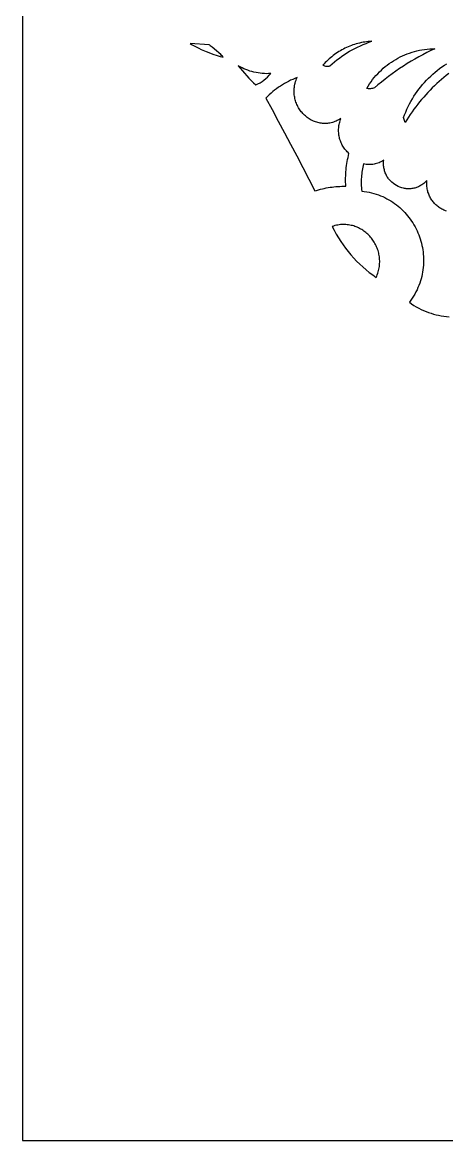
# Model space of a CAD drawing. Extents: x -570 to 570, y -425 to 425.
# Drawn here: x -390 to -296.4, y -245 to 1.6 of the extents above; entities that cross this region are included whole.
import ezdxf

# ---------------------------------------------------------------- set-up
doc = ezdxf.new("R2010")
doc.units = 0
doc.layers.add('LAYER_1', color=18, linetype='CONTINUOUS')
doc.layers.add('LAYER_2', color=4, linetype='CONTINUOUS')

msp = doc.modelspace()

# ---------------------------------------------------------------- linework, layer by layer
at = {"layer": 'LAYER_1'}
for points in [[(-352.99, -3.06), (-352.72, -3.23), (-352.39, -3.42), (-351.99, -3.63), (-351.54, -3.85), (-351.05, -4.09), (-350.53, -4.32), (-349.43, -4.8), (-348.87, -5.02), (-348.32, -5.24), (-347.78, -5.44), (-347.27, -5.62), (-346.8, -5.78), (-346.37, -5.9), (-346, -6), (-345.69, -6.06), (-345.77, -5.94), (-345.89, -5.8), (-346.05, -5.64), (-346.24, -5.46), (-346.69, -5.07), (-347.2, -4.65), (-348.17, -3.86), (-348.54, -3.54), (-348.68, -3.41), (-348.77, -3.3)], [(-312.93, -2.54), (-313.32, -2.57), (-313.71, -2.6), (-314.09, -2.65), (-314.47, -2.7), (-314.85, -2.76), (-315.23, -2.84), (-315.6, -2.92), (-315.97, -3.01), (-316.34, -3.11), (-316.71, -3.22), (-317.07, -3.34), (-317.43, -3.47), (-317.79, -3.61), (-318.14, -3.75), (-318.49, -3.91), (-318.84, -4.07), (-319.18, -4.25), (-319.51, -4.43), (-319.85, -4.62), (-320.18, -4.81), (-320.5, -5.02), (-320.82, -5.23), (-321.13, -5.46), (-321.44, -5.69), (-321.75, -5.93), (-322.04, -6.17), (-322.34, -6.43), (-322.62, -6.69), (-322.91, -6.96), (-323.18, -7.24), (-323.45, -7.52), (-323.71, -7.82), (-323.53, -7.89), (-323.34, -7.95), (-323.15, -8), (-322.95, -8.02), (-322.76, -8.03), (-322.56, -8.02), (-322.36, -7.99), (-322.17, -7.94), (-321.66, -7.49), (-321.14, -7.06), (-320.61, -6.64), (-320.07, -6.23), (-319.53, -5.84), (-318.97, -5.46), (-318.4, -5.1), (-317.82, -4.75), (-317.24, -4.42), (-316.65, -4.11), (-316.05, -3.81), (-315.44, -3.52), (-314.82, -3.25), (-314.2, -3), (-313.57, -2.76)], [(-299, -4.18), (-299.9, -4.6), (-300.79, -5.04), (-301.67, -5.49), (-302.55, -5.97), (-303.41, -6.45), (-304.27, -6.95), (-305.12, -7.47), (-305.96, -8.01), (-306.79, -8.55), (-307.61, -9.12), (-308.42, -9.7), (-309.22, -10.29), (-310.01, -10.9), (-310.79, -11.52), (-311.56, -12.16), (-312.32, -12.81), (-312.53, -12.88), (-312.74, -12.94), (-312.96, -12.98), (-313.18, -13.01), (-313.4, -13.01), (-313.62, -13), (-313.83, -12.97), (-314.05, -12.93), (-313.75, -12.43), (-313.43, -11.94), (-313.09, -11.46), (-312.74, -11), (-312.38, -10.55), (-312.01, -10.11), (-311.62, -9.69), (-311.22, -9.28), (-310.81, -8.88), (-310.39, -8.5), (-309.96, -8.13), (-309.51, -7.78), (-309.06, -7.45), (-308.6, -7.12), (-308.12, -6.82), (-307.64, -6.53), (-307.15, -6.25), (-306.65, -5.99), (-306.14, -5.75), (-305.63, -5.52), (-305.11, -5.31), (-304.58, -5.12), (-304.04, -4.95), (-303.5, -4.79), (-302.96, -4.65), (-302.4, -4.53), (-301.85, -4.42), (-301.28, -4.33), (-300.72, -4.27), (-300.15, -4.22), (-299.58, -4.19)], [(-342.38, -7.92), (-341.94, -8.49), (-341.47, -9.05), (-341, -9.6), (-340.52, -10.13), (-340.03, -10.66), (-339.53, -11.17), (-339.01, -11.67), (-338.49, -12.16), (-338.03, -11.94), (-337.58, -11.69), (-337.14, -11.41), (-336.72, -11.1), (-336.32, -10.77), (-335.93, -10.42), (-335.57, -10.04), (-335.22, -9.64), (-335.68, -9.67), (-336.15, -9.68), (-336.62, -9.67), (-337.08, -9.64), (-337.54, -9.59), (-338, -9.53), (-338.46, -9.45), (-338.92, -9.35), (-339.37, -9.23), (-339.81, -9.09), (-340.26, -8.94), (-340.69, -8.77), (-341.12, -8.58), (-341.55, -8.38), (-341.97, -8.16)], [(-329.38, -10.54), (-329.87, -10.73), (-330.35, -10.93), (-330.82, -11.14), (-331.28, -11.37), (-331.74, -11.61), (-332.19, -11.86), (-332.64, -12.13), (-333.08, -12.4), (-333.51, -12.69), (-333.93, -13), (-334.35, -13.31), (-334.75, -13.64), (-335.15, -13.97), (-335.54, -14.32), (-335.92, -14.68), (-336.3, -15.06), (-334.91, -17.6), (-333.54, -20.15), (-332.18, -22.7), (-330.82, -25.26), (-329.48, -27.82), (-328.14, -30.39), (-326.82, -32.97), (-325.51, -35.55), (-325.09, -35.42), (-324.67, -35.29), (-324.25, -35.18), (-323.83, -35.07), (-323.41, -34.98), (-322.98, -34.89), (-322.55, -34.81), (-322.12, -34.74), (-321.69, -34.68), (-321.26, -34.63), (-320.83, -34.59), (-320.4, -34.55), (-319.97, -34.53), (-319.53, -34.52), (-319.1, -34.51), (-318.66, -34.51), (-318.68, -34.06), (-318.7, -33.6), (-318.7, -33.14), (-318.7, -32.68), (-318.68, -32.23), (-318.66, -31.77), (-318.63, -31.31), (-318.59, -30.86), (-318.54, -30.41), (-318.48, -29.95), (-318.42, -29.5), (-318.34, -29.05), (-318.26, -28.6), (-318.17, -28.15), (-318.07, -27.71), (-317.96, -27.26), (-318.16, -27.09), (-318.35, -26.9), (-318.53, -26.71), (-318.7, -26.51), (-318.87, -26.31), (-319.02, -26.1), (-319.17, -25.88), (-319.31, -25.66), (-319.44, -25.43), (-319.56, -25.2), (-319.67, -24.96), (-319.77, -24.72), (-319.86, -24.48), (-319.94, -24.23), (-320.02, -23.98), (-320.08, -23.73), (-320.13, -23.47), (-320.18, -23.22), (-320.21, -22.96), (-320.23, -22.7), (-320.25, -22.43), (-320.25, -22.17), (-320.25, -21.91), (-320.23, -21.65), (-320.2, -21.38), (-320.17, -21.12), (-320.12, -20.86), (-320.06, -20.6), (-319.99, -20.34), (-319.91, -20.08), (-319.82, -19.82), (-319.72, -19.57), (-319.99, -19.74), (-320.26, -19.89), (-320.53, -20.02), (-320.8, -20.15), (-321.07, -20.26), (-321.35, -20.35), (-321.62, -20.44), (-321.89, -20.5), (-322.16, -20.56), (-322.44, -20.61), (-322.71, -20.64), (-322.98, -20.66), (-323.24, -20.66), (-323.51, -20.66), (-323.78, -20.64), (-324.04, -20.62), (-324.3, -20.58), (-324.56, -20.53), (-324.81, -20.47), (-325.06, -20.4), (-325.31, -20.32), (-325.56, -20.23), (-325.8, -20.13), (-326.04, -20.02), (-326.27, -19.9), (-326.5, -19.77), (-326.72, -19.64), (-326.94, -19.49), (-327.15, -19.34), (-327.36, -19.18), (-327.56, -19.01), (-327.76, -18.83), (-327.95, -18.65), (-328.13, -18.46), (-328.31, -18.26), (-328.48, -18.06), (-328.64, -17.84), (-328.8, -17.63), (-328.94, -17.4), (-329.08, -17.18), (-329.21, -16.94), (-329.33, -16.7), (-329.45, -16.46), (-329.55, -16.21), (-329.65, -15.95), (-329.73, -15.69), (-329.81, -15.43), (-329.88, -15.16), (-329.93, -14.89), (-329.98, -14.62), (-330.01, -14.34), (-330.04, -14.06), (-330.05, -13.78), (-330.05, -13.49), (-330.04, -13.2), (-330.02, -12.91), (-329.99, -12.62), (-329.94, -12.33), (-329.88, -12.03), (-329.81, -11.74), (-329.72, -11.44), (-329.62, -11.14), (-329.51, -10.84)], [(-321.66, -43.38), (-321.23, -44.22), (-320.77, -45.05), (-320.29, -45.86), (-319.78, -46.66), (-319.25, -47.43), (-318.7, -48.19), (-318.12, -48.93), (-317.52, -49.65), (-316.9, -50.35), (-316.26, -51.02), (-315.59, -51.68), (-314.91, -52.31), (-314.2, -52.93), (-313.47, -53.51), (-312.73, -54.08), (-311.96, -54.62), (-311.83, -54.31), (-311.71, -54.01), (-311.6, -53.7), (-311.51, -53.4), (-311.43, -53.09), (-311.36, -52.79), (-311.3, -52.48), (-311.25, -52.18), (-311.22, -51.88), (-311.19, -51.58), (-311.18, -51.28), (-311.18, -50.98), (-311.19, -50.68), (-311.21, -50.39), (-311.25, -50.1), (-311.29, -49.81), (-311.34, -49.52), (-311.4, -49.24), (-311.47, -48.96), (-311.55, -48.68), (-311.64, -48.41), (-311.74, -48.14), (-311.85, -47.88), (-311.97, -47.62), (-312.1, -47.36), (-312.23, -47.11), (-312.37, -46.86), (-312.52, -46.62), (-312.68, -46.39), (-312.85, -46.16), (-313.02, -45.94), (-313.2, -45.72), (-313.39, -45.51), (-313.59, -45.31), (-313.79, -45.11), (-314, -44.92), (-314.21, -44.74), (-314.43, -44.56), (-314.66, -44.39), (-314.89, -44.23), (-315.12, -44.08), (-315.37, -43.94), (-315.61, -43.81), (-315.87, -43.68), (-316.12, -43.56), (-316.39, -43.46), (-316.65, -43.36), (-316.92, -43.27), (-317.2, -43.19), (-317.48, -43.13), (-317.76, -43.07), (-318.04, -43.02), (-318.33, -42.99), (-318.62, -42.96), (-318.92, -42.95), (-319.21, -42.95), (-319.51, -42.96), (-319.81, -42.98), (-320.12, -43.02), (-320.42, -43.06), (-320.73, -43.12), (-321.04, -43.2), (-321.35, -43.28)]]:
    msp.add_lwpolyline(points, close=True, dxfattribs=at)
for points in [[(-295.94, -9.67), (-296.49, -10.09), (-297.02, -10.52), (-297.55, -10.96), (-298.07, -11.41), (-298.58, -11.87), (-299.08, -12.34), (-299.58, -12.82), (-300.06, -13.31), (-300.54, -13.81), (-301.01, -14.32), (-301.47, -14.83), (-301.93, -15.36), (-302.37, -15.89), (-302.8, -16.43), (-303.23, -16.98), (-303.64, -17.53), (-304.05, -18.1), (-304.45, -18.67), (-304.83, -19.25), (-305.21, -19.84), (-305.58, -20.44), (-305.94, -19.37), (-305.7, -18.75), (-305.45, -18.14), (-305.19, -17.54), (-304.91, -16.94), (-304.61, -16.36), (-304.3, -15.78), (-303.97, -15.22), (-303.63, -14.67), (-303.27, -14.13), (-302.9, -13.59), (-302.52, -13.07), (-302.12, -12.57), (-301.71, -12.07), (-301.28, -11.59), (-300.85, -11.12), (-300.4, -10.66), (-299.93, -10.21), (-299.46, -9.78), (-298.97, -9.36), (-298.48, -8.96), (-297.97, -8.57), (-297.45, -8.19), (-296.92, -7.83), (-296.38, -7.48)], [(-296.41, -40.01), (-296.63, -39.94), (-296.84, -39.85), (-297.05, -39.76), (-297.26, -39.66), (-297.46, -39.56), (-297.66, -39.44), (-297.86, -39.32), (-298.05, -39.2), (-298.24, -39.06), (-298.42, -38.92), (-298.6, -38.77), (-298.77, -38.62), (-298.94, -38.46), (-299.1, -38.29), (-299.26, -38.11), (-299.41, -37.93), (-299.55, -37.75), (-299.69, -37.56), (-299.82, -37.36), (-299.95, -37.15), (-300.06, -36.95), (-300.17, -36.73), (-300.27, -36.51), (-300.36, -36.29), (-300.45, -36.06), (-300.53, -35.82), (-300.59, -35.58), (-300.65, -35.34), (-300.7, -35.09), (-300.74, -34.84), (-300.77, -34.58), (-300.79, -34.32), (-300.8, -34.05), (-300.8, -33.78), (-300.79, -33.5), (-300.77, -33.23), (-300.94, -33.41), (-301.12, -33.58), (-301.3, -33.75), (-301.48, -33.9), (-301.66, -34.04), (-301.85, -34.18), (-302.04, -34.3), (-302.24, -34.42), (-302.43, -34.52), (-302.63, -34.62), (-302.83, -34.7), (-303.04, -34.78), (-303.24, -34.85), (-303.45, -34.91), (-303.65, -34.96), (-303.86, -35), (-304.07, -35.03), (-304.28, -35.05), (-304.49, -35.07), (-304.69, -35.08), (-304.9, -35.08), (-305.11, -35.07), (-305.32, -35.05), (-305.52, -35.02), (-305.73, -34.99), (-305.93, -34.95), (-306.33, -34.85), (-306.72, -34.71), (-307.11, -34.55), (-307.48, -34.36), (-307.83, -34.15), (-308.17, -33.9), (-308.49, -33.64), (-308.65, -33.49), (-308.8, -33.35), (-308.94, -33.19), (-309.08, -33.03), (-309.21, -32.86), (-309.33, -32.69), (-309.45, -32.51), (-309.57, -32.33), (-309.67, -32.14), (-309.77, -31.95), (-309.86, -31.75), (-309.95, -31.55), (-310.02, -31.34), (-310.09, -31.13), (-310.15, -30.92), (-310.21, -30.69), (-310.25, -30.47), (-310.28, -30.24), (-310.31, -30), (-310.33, -29.77), (-310.33, -29.52), (-310.33, -29.28), (-310.32, -29.03), (-310.3, -28.78), (-310.54, -28.94), (-310.8, -29.08), (-311.06, -29.21), (-311.32, -29.33), (-311.59, -29.43), (-311.87, -29.51), (-312.15, -29.59), (-312.43, -29.64), (-312.71, -29.69), (-313, -29.72), (-313.28, -29.73), (-313.57, -29.73), (-313.86, -29.71), (-314.15, -29.68), (-314.43, -29.63), (-314.72, -29.56), (-314.82, -29.93), (-314.9, -30.3), (-314.98, -30.67), (-315.05, -31.04), (-315.1, -31.42), (-315.15, -31.79), (-315.19, -32.17), (-315.22, -32.54), (-315.24, -32.92), (-315.26, -33.3), (-315.26, -33.67), (-315.25, -34.05), (-315.24, -34.43), (-315.21, -34.81), (-315.18, -35.19), (-315.13, -35.56), (-314.58, -35.63), (-314.04, -35.72), (-313.51, -35.82), (-312.99, -35.94), (-312.48, -36.08), (-311.97, -36.24), (-311.48, -36.41), (-310.99, -36.6), (-310.52, -36.8), (-310.06, -37.01), (-309.6, -37.25), (-309.16, -37.49), (-308.73, -37.75), (-308.31, -38.02), (-307.9, -38.31), (-307.5, -38.6), (-307.11, -38.91), (-306.73, -39.23), (-306.37, -39.57), (-306.01, -39.91), (-305.67, -40.27), (-305.34, -40.63), (-305.03, -41), (-304.72, -41.39), (-304.43, -41.78), (-304.15, -42.18), (-303.88, -42.59), (-303.63, -43.01), (-303.39, -43.44), (-303.17, -43.87), (-302.95, -44.31), (-302.75, -44.75), (-302.57, -45.21), (-302.4, -45.66), (-302.24, -46.13), (-302.1, -46.59), (-301.97, -47.07), (-301.86, -47.54), (-301.76, -48.02), (-301.68, -48.51), (-301.61, -48.99), (-301.56, -49.48), (-301.52, -49.97), (-301.5, -50.46), (-301.5, -50.96), (-301.51, -51.45), (-301.54, -51.95), (-301.58, -52.44), (-301.64, -52.94), (-301.72, -53.44), (-301.81, -53.93), (-301.92, -54.42), (-302.05, -54.92), (-302.19, -55.4), (-302.36, -55.89), (-302.54, -56.38), (-302.74, -56.86), (-302.95, -57.34), (-303.19, -57.81), (-303.44, -58.28), (-303.71, -58.74), (-304, -59.2), (-304.31, -59.66), (-304.64, -60.1), (-304.13, -60.47), (-303.62, -60.8), (-303.1, -61.12), (-302.57, -61.41), (-302.04, -61.67), (-301.51, -61.92), (-300.96, -62.14), (-300.41, -62.35), (-299.86, -62.53), (-299.3, -62.7), (-298.74, -62.84), (-298.18, -62.97), (-297.61, -63.08), (-297.04, -63.17), (-296.46, -63.25), (-295.89, -63.31)]]:
    msp.add_lwpolyline(points, dxfattribs=at)
at = {"layer": 'LAYER_2'}
msp.add_lwpolyline([(390, -245), (390, 245), (-390, 245), (-390, -245)], close=True, dxfattribs=at)

doc.saveas('drawing.dxf')
